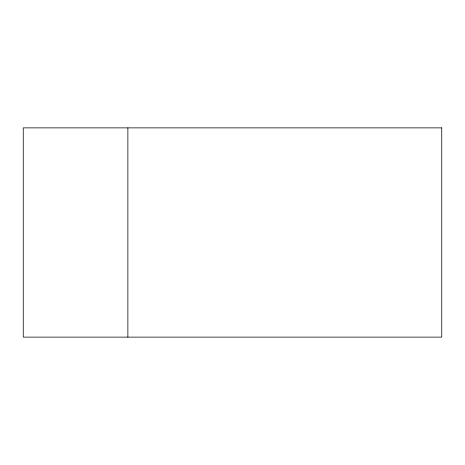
<?xml version="1.0" encoding="UTF-8"?>
<svg xmlns="http://www.w3.org/2000/svg" width="465" height="465" viewBox="0 0 465 465"><rect width="100%" height="100%" fill="white"/><g stroke="black" fill="none" stroke-linecap="round" stroke-linejoin="round"><path stroke-width="0.7" d="M127.875 127.875L127.875 337.125M441.75 127.875L23.25 127.875L23.25 337.125L441.75 337.125L441.75 127.875"/></g></svg>
